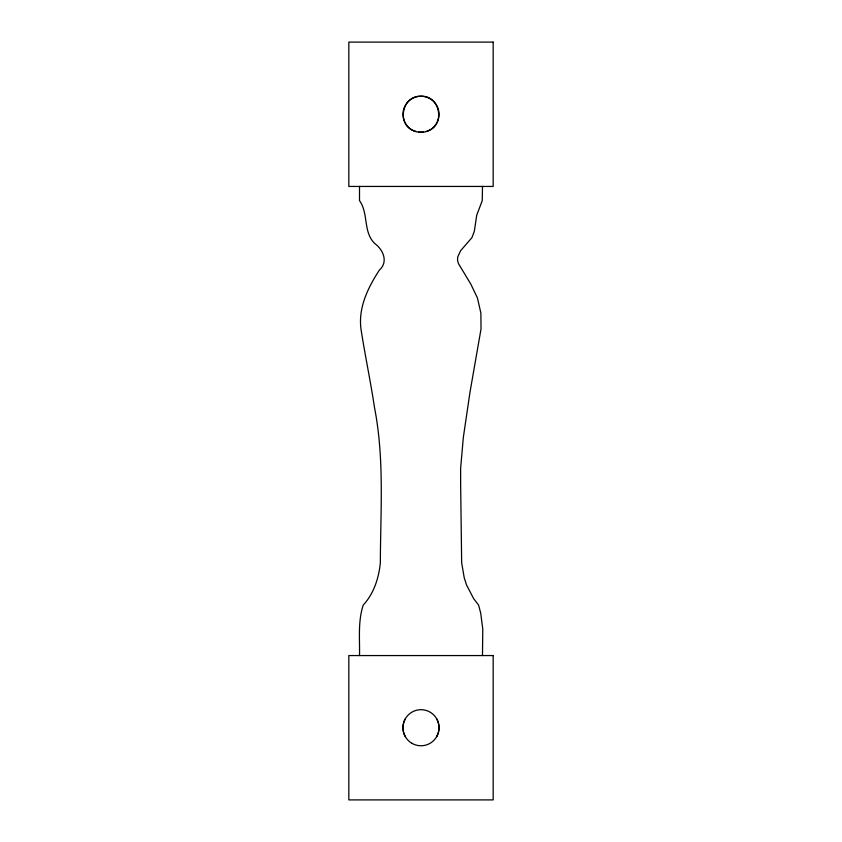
<?xml version="1.0" encoding="UTF-8"?>
<svg xmlns="http://www.w3.org/2000/svg" width="842" height="842" viewBox="0 0 842 842"><rect width="100%" height="100%" fill="white"/><g stroke="black" fill="none" stroke-linecap="round" stroke-linejoin="round"><path stroke-width="1.26" d="M359.513 655.56C359.871 638.657 357.808 621.417 363.26 605.04C373.88 593.526 378.816 578.138 380.342 562.803C380.51 510.915 384.541 458.606 374.448 407.296C370.554 381.079 364.986 355.156 360.965 328.959C358.197 307.425 368.017 287.648 379.353 270.124C388.415 262.167 383.405 250.032 375.143 243.833C362.786 232.602 368.849 213.657 359.513 200.606L359.513 186.44M482.487 186.44L482.266 200.606L476.73 215.163L474.341 231.224L471.952 237.612L460.595 250.737L457.68 257.094L457.543 260.504L458.532 263.735L470.773 284.038L477.435 297.963L480.877 313.066L481.035 328.959L470.025 391.972L463.332 437.408L460.616 468.457L460.637 483.761L461.658 562.803L464.226 577.738L466.531 584.958L473.678 598.694L478.572 605.04L480.708 613.123L482.771 628.995L482.487 655.56M437.009 736.045L436.724 736.571C439.777 731.119 439.745 724.12 436.63 718.71M405.37 718.71C402.255 724.12 402.223 731.109 405.265 736.561M425.715 131.605C445.892 127.131 441.113 95.472 421 96.23C400.887 95.472 396.108 127.131 416.285 131.605M423.389 132.078L418.611 132.078M493.17 42.1L348.83 42.1L348.83 186.44L493.17 186.44L493.17 42.1M493.17 655.56L348.83 655.56L348.83 799.9L493.17 799.9L493.17 655.56M411.98 743.349A18.04 18.04 0 0 0 439.04 727.73A18.04 18.04 0 0 0 411.98 712.1A18.04 18.04 0 0 0 411.98 743.349M406.865 125.479A18.04 18.04 0 0 0 437.777 120.911A18.04 18.04 0 0 0 418.369 96.42A18.04 18.04 0 0 0 406.865 125.479"/></g></svg>
